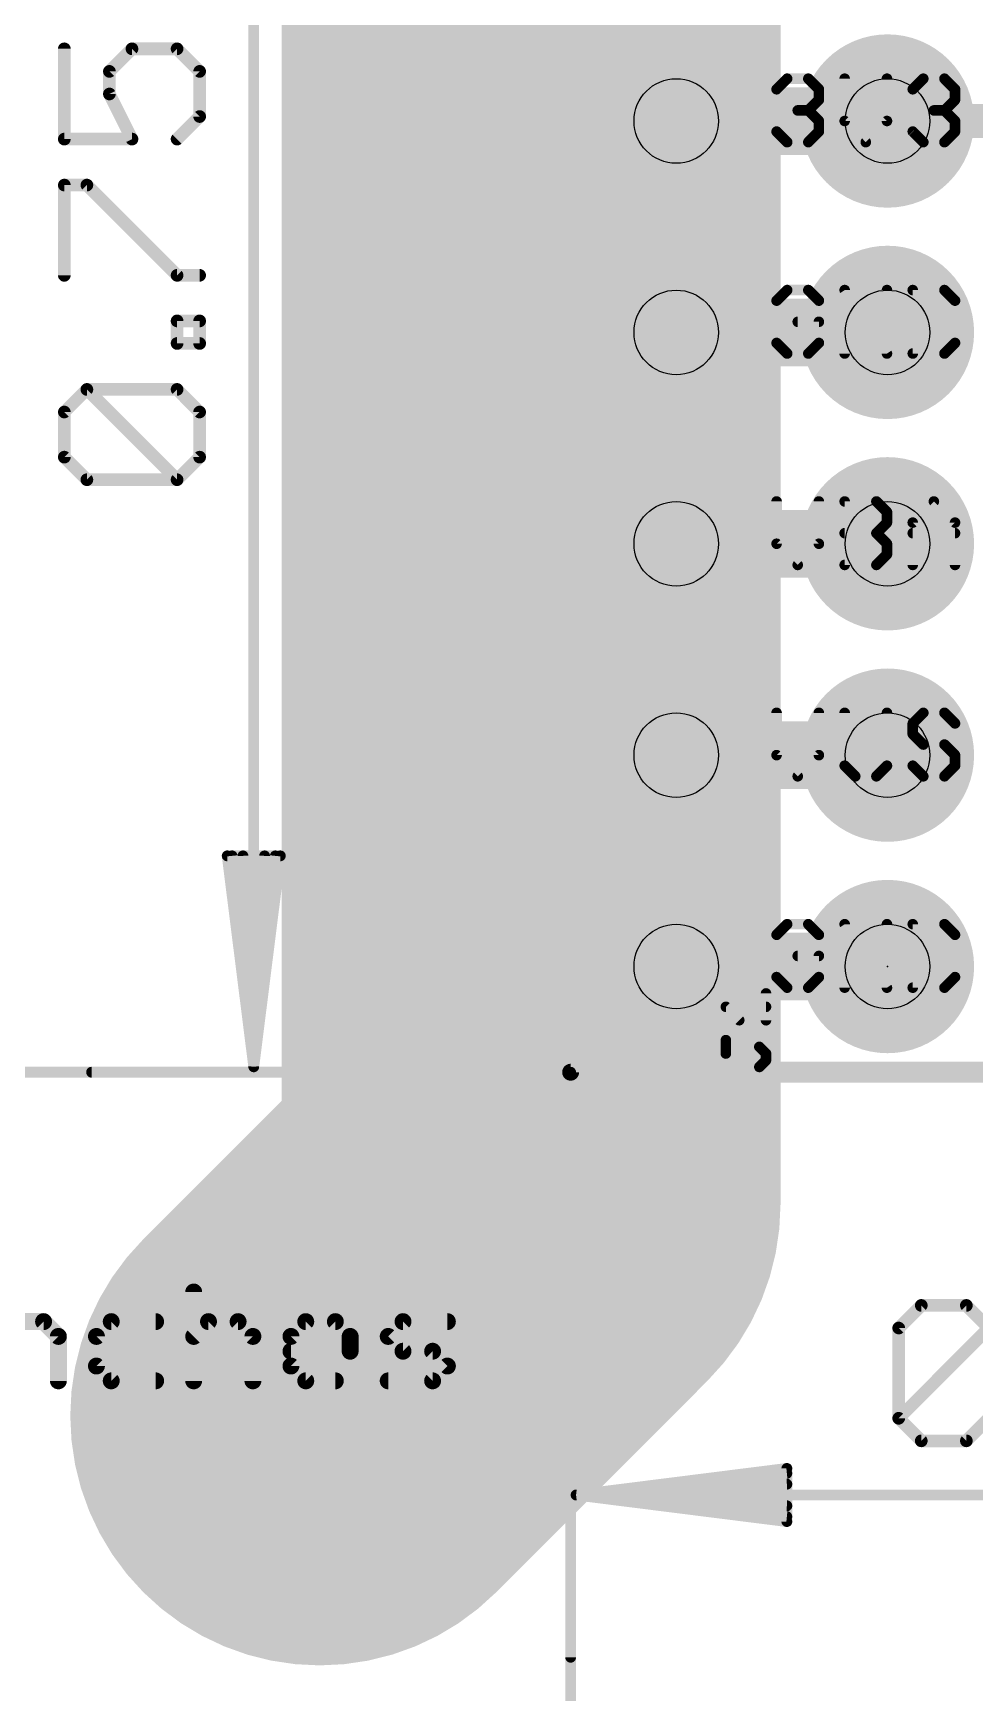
# Model space of a CAD drawing. Extents: x -44 to 63, y -21 to 59.
# Drawn here: x -6.46 to 4.86, y -7.46 to 12.49 of the extents above; entities that cross this region are included whole.
import ezdxf

# ---------------------------------------------------------------- set-up
doc = ezdxf.new("R2010")
doc.units = 0
for name, color, linetype in [('1', 12, 'CONTINUOUS'), ('16', 132, 'CONTINUOUS'), ('17', 110, 'CONTINUOUS'), ('20', 53, 'CONTINUOUS'), ('23', 53, 'CONTINUOUS'), ('25', 253, 'CONTINUOUS'), ('29', 253, 'CONTINUOUS'), ('30', 253, 'CONTINUOUS'), ('44', 253, 'CONTINUOUS'), ('47', 253, 'CONTINUOUS'), ('48', 253, 'CONTINUOUS'), ('51', 53, 'CONTINUOUS')]:
    doc.layers.add(name, color=color, linetype=linetype)

# ---------------------------------------------------------------- blocks, each defined once
blk = doc.blocks.new('SQUAREP')
blk.add_solid([(-0.5, -0.5), (0.5, -0.5), (-0.5, 0.5), (0.5, 0.5)])
blk = doc.blocks.new('ROUNDP')
at = {"const_width": 0.5}
blk.add_lwpolyline([(0, -0.25, 1), (0, 0.25, 1), (0, -0.25)], format="xyb", dxfattribs=at)
blk = doc.blocks.new('RECT')
blk.add_solid([(-0.5, -0.5), (0.5, -0.5), (-0.5, 0.5), (0.5, 0.5)])

msp = doc.modelspace()

# ---------------------------------------------------------------- linework, layer by layer
at = {"layer": '1', "const_width": 0.254}
for points in [[(0, 50.8), (0, 0)], [(0, 0), (25.4, 0)]]:
    msp.add_lwpolyline(points, dxfattribs=at)
at = {"layer": '1', "const_width": 0.127}
for points in [[(0, 0.0635, 1), (0, -0.0635)], [(-0.0635, 0, 1), (0.0635, 0)]]:
    msp.add_lwpolyline(points, format="xyb", dxfattribs=at)
at = {"layer": '16'}
for points, const_width in [([(0, 0), (0, 50.8)], 0.254), ([(1.27, 11.43), (3.81, 11.43)], 0.8128), ([(3.81, 11.43), (6.9096, 11.43)], 0.4064), ([(1.27, 8.89), (3.81, 8.89)], 0.8128), ([(1.27, 6.35), (3.81, 6.35)], 0.8128), ([(1.27, 3.81), (3.81, 3.81)], 0.8128), ([(1.27, 1.27), (3.81, 1.27)], 0.8128), ([(25.4, 0), (0, 0)], 0.254)]:
    msp.add_lwpolyline(points, dxfattribs=dict(at, const_width=const_width))
for points, const_width in [([(1.27, 11.6332, 1), (1.27, 11.2268)], 0.4064), ([(3.81, 11.2268, 1), (3.81, 11.6332)], 0.4064), ([(3.81, 11.5316, 1), (3.81, 11.3284)], 0.2032), ([(1.27, 9.0932, 1), (1.27, 8.6868)], 0.4064), ([(3.81, 8.6868, 1), (3.81, 9.0932)], 0.4064), ([(1.27, 6.5532, 1), (1.27, 6.1468)], 0.4064), ([(3.81, 6.1468, 1), (3.81, 6.5532)], 0.4064), ([(1.27, 4.0132, 1), (1.27, 3.6068)], 0.4064), ([(3.81, 3.6068, 1), (3.81, 4.0132)], 0.4064), ([(1.27, 1.4732, 1), (1.27, 1.0668)], 0.4064), ([(3.81, 1.0668, 1), (3.81, 1.4732)], 0.4064), ([(0, 0.0635, 1), (0, -0.0635)], 0.127), ([(-0.0635, 0, 1), (0.0635, 0)], 0.127)]:
    msp.add_lwpolyline(points, format="xyb", dxfattribs=dict(at, const_width=const_width))
at = {"layer": '20', "const_width": 0.2032}
for points in [[(0, 50.8), (0, 0)], [(0, 0), (25.4, 0)]]:
    msp.add_lwpolyline(points, dxfattribs=at)
at = {"layer": '20', "const_width": 0.1016}
for points in [[(0, 0.0508, 1), (0, -0.0508)], [(-0.0508, 0, 1), (0.0508, 0)]]:
    msp.add_lwpolyline(points, format="xyb", dxfattribs=at)
at = {"layer": '23'}
for p in [(3.81, 1.27), (0, 0)]:
    msp.add_point(p, dxfattribs=at)
at = {"layer": '25', "const_width": 0.0635}
for points in [[(2.3813, 0.9468, 1), (2.3177, 0.9468)], [(1.8889, 0.8083, 1), (1.844, 0.7634)], [(1.8665, 0.8176, 1), (1.8665, 0.7541)], [(2.3495, 0.7541, 1), (2.3495, 0.8176)], [(2.005, 0.6024, 1), (2.0499, 0.6473)], [(2.3177, 0.6248, 1), (2.3813, 0.6248)], [(1.8982, 0.3855, 1), (1.8347, 0.3855)], [(1.8347, 0.2245, 1), (1.8982, 0.2245)], [(1.8665, 0.3368, 1), (1.8665, 0.2733)], [(2.2915, 0.3275, 1), (2.2465, 0.2826)], [(2.269, 0.2733, 1), (2.269, 0.3368)], [(2.3813, 0.2245, 1), (2.3177, 0.2245)], [(2.327, 0.2021, 1), (2.372, 0.247)], [(2.372, 0.1215, 1), (2.327, 0.1665)], [(2.2465, 0.086, 1), (2.2915, 0.041)], [(2.3177, 0.144, 1), (2.3813, 0.144)]]:
    msp.add_lwpolyline(points, format="xyb", dxfattribs=at)
at = {"layer": '25', "const_width": 0.127}
for points in [[(2.3495, 0.6248), (2.3495, 0.9468)], [(2.0275, 0.6248), (1.8665, 0.7858)], [(1.8665, 0.7858), (2.3495, 0.7858)], [(1.8665, 0.2245), (1.8665, 0.3855)], [(2.269, 0.305), (1.8665, 0.305)], [(2.3495, 0.2245), (2.269, 0.305)], [(2.269, 0.0635), (2.3495, 0.144)], [(2.3495, 0.144), (2.3495, 0.2245)]]:
    msp.add_lwpolyline(points, dxfattribs=at)
at = {"layer": '44'}
for centre in [(1.27, 11.43), (3.81, 11.43), (1.27, 8.89), (3.81, 8.89), (1.27, 6.35), (3.81, 6.35), (1.27, 3.81), (3.81, 3.81), (1.27, 1.27), (3.81, 1.27)]:
    msp.add_circle(centre, 0.508, dxfattribs=at)
at = {"layer": '47', "const_width": 0.2032}
for points in [[(-4.5322, -2.6407), (-4.5322, -3.7084)], [(-6.8709, -2.9966), (-6.3371, -2.9966)], [(-6.3371, -2.9966), (-6.1591, -3.1745)], [(-5.5236, -2.9966), (-5.7015, -3.1745)], [(-4.9897, -2.9966), (-5.5236, -2.9966)], [(-4.5322, -3.1745), (-4.3542, -2.9966)], [(-4.3542, -2.9966), (-3.9983, -2.9966)], [(-3.9983, -2.9966), (-3.8203, -3.1745)], [(-3.3628, -3.1745), (-3.1848, -2.9966)], [(-3.1848, -2.9966), (-2.8289, -2.9966)], [(-2.8289, -2.9966), (-2.6509, -3.1745)], [(-2.1934, -3.1745), (-2.0154, -2.9966)], [(-2.0154, -2.9966), (-1.4816, -2.9966)], [(-6.1591, -3.1745), (-6.1591, -3.7084)], [(-5.7015, -3.1745), (-5.7015, -3.5305)], [(-3.8203, -3.1745), (-3.8203, -3.7084)], [(-3.3628, -3.5305), (-3.3628, -3.1745)], [(-2.6509, -3.1745), (-2.6509, -3.3525)], [(-2.0154, -3.3525), (-2.1934, -3.1745)], [(-2.6509, -3.3525), (-3.3628, -3.3525)], [(-1.6595, -3.3525), (-2.0154, -3.3525)], [(-1.4816, -3.5305), (-1.6595, -3.3525)], [(-5.7015, -3.5305), (-5.5236, -3.7084)], [(-3.1848, -3.7084), (-3.3628, -3.5305)], [(-1.6595, -3.7084), (-1.4816, -3.5305)], [(-5.5236, -3.7084), (-4.9897, -3.7084)], [(-2.8289, -3.7084), (-3.1848, -3.7084)], [(-2.1934, -3.7084), (-1.6595, -3.7084)]]:
    msp.add_lwpolyline(points, dxfattribs=at)
at = {"layer": '47', "const_width": 0.1016}
for points in [[(-4.4814, -2.6407, 1), (-4.583, -2.6407)], [(-6.3012, -2.9607, 1), (-6.373, -3.0325)], [(-6.3371, -3.0474, 1), (-6.3371, -2.9458)], [(-5.5236, -2.9458, 1), (-5.5236, -3.0474)], [(-5.4877, -3.0325, 1), (-5.5595, -2.9607)], [(-4.9897, -3.0474, 1), (-4.9897, -2.9458)], [(-4.3542, -2.9458, 1), (-4.3542, -3.0474)], [(-4.3183, -3.0325, 1), (-4.3901, -2.9607)], [(-3.9624, -2.9607, 1), (-4.0342, -3.0325)], [(-3.9983, -3.0474, 1), (-3.9983, -2.9458)], [(-3.1848, -2.9458, 1), (-3.1848, -3.0474)], [(-3.1489, -3.0325, 1), (-3.2207, -2.9607)], [(-2.793, -2.9607, 1), (-2.8648, -3.0325)], [(-2.8289, -3.0474, 1), (-2.8289, -2.9458)], [(-2.0154, -2.9458, 1), (-2.0154, -3.0474)], [(-1.9795, -3.0325, 1), (-2.0513, -2.9607)], [(-1.4816, -3.0474, 1), (-1.4816, -2.9458)], [(-6.1083, -3.1745, 1), (-6.2099, -3.1745)], [(-6.1951, -3.2105, 1), (-6.1232, -3.1386)], [(-5.7375, -3.1386, 1), (-5.6656, -3.2105)], [(-5.6507, -3.1745, 1), (-5.7523, -3.1745)], [(-4.5681, -3.1386, 1), (-4.4962, -3.2105)], [(-3.7695, -3.1745, 1), (-3.8711, -3.1745)], [(-3.8563, -3.2105, 1), (-3.7844, -3.1386)], [(-3.312, -3.1745, 1), (-3.4136, -3.1745)], [(-3.3987, -3.1386, 1), (-3.3268, -3.2105)], [(-2.6001, -3.1745, 1), (-2.7017, -3.1745)], [(-2.6869, -3.2105, 1), (-2.615, -3.1386)], [(-2.1574, -3.1386, 1), (-2.2293, -3.2105)], [(-2.2293, -3.1386, 1), (-2.1574, -3.2105)], [(-3.3628, -3.3017, 1), (-3.3628, -3.4033)], [(-2.7017, -3.3525, 1), (-2.6001, -3.3525)], [(-2.6509, -3.4033, 1), (-2.6509, -3.3017)], [(-2.0154, -3.3017, 1), (-2.0154, -3.4033)], [(-2.0513, -3.3884, 1), (-1.9795, -3.3166)], [(-1.6236, -3.3166, 1), (-1.6954, -3.3884)], [(-1.6595, -3.4033, 1), (-1.6595, -3.3017)], [(-5.6656, -3.4945, 1), (-5.7375, -3.5664)], [(-5.7523, -3.5305, 1), (-5.6507, -3.5305)], [(-3.3268, -3.4945, 1), (-3.3987, -3.5664)], [(-3.4136, -3.5305, 1), (-3.312, -3.5305)], [(-1.4456, -3.5664, 1), (-1.5175, -3.4945)], [(-1.5175, -3.5664, 1), (-1.4456, -3.4945)], [(-6.2099, -3.7084, 1), (-6.1083, -3.7084)], [(-5.5236, -3.6576, 1), (-5.5236, -3.7592)], [(-5.5595, -3.7443, 1), (-5.4877, -3.6725)], [(-4.9897, -3.7592, 1), (-4.9897, -3.6576)], [(-4.583, -3.7084, 1), (-4.4814, -3.7084)], [(-3.8711, -3.7084, 1), (-3.7695, -3.7084)], [(-3.1848, -3.6576, 1), (-3.1848, -3.7592)], [(-3.2207, -3.7443, 1), (-3.1489, -3.6725)], [(-2.8289, -3.7592, 1), (-2.8289, -3.6576)], [(-2.1934, -3.6576, 1), (-2.1934, -3.7592)], [(-1.6954, -3.6725, 1), (-1.6236, -3.7443)], [(-1.6595, -3.7592, 1), (-1.6595, -3.6576)]]:
    msp.add_lwpolyline(points, format="xyb", dxfattribs=at)
at = {"layer": '48'}
for points, const_width in [([(-0.4763, 47.9425), (-0.4763, -1.5875)], 6), ([(-3.81, 0.065), (-3.81, 18.985)], 0.13), ([(-6.0877, 12.2974), (-6.0877, 11.2127)], 0.1524), ([(-5.5454, 12.0262), (-5.2742, 12.2974)], 0.1524), ([(-5.2742, 12.2974), (-4.7319, 12.2974)], 0.1524), ([(-4.7319, 12.2974), (-4.4607, 12.0262)], 0.1524), ([(-5.5454, 11.755), (-5.5454, 12.0262)], 0.1524), ([(-4.4607, 12.0262), (-4.4607, 11.4839)], 0.1524), ([(-5.2742, 11.2127), (-5.5454, 11.755)], 0.1524), ([(-4.4607, 11.4839), (-4.7319, 11.2127)], 0.1524), ([(-6.0877, 11.2127), (-5.2742, 11.2127)], 0.1524), ([(-6.0877, 9.5755), (-6.0877, 10.6602)], 0.1524), ([(-6.0877, 10.6602), (-5.8165, 10.6602)], 0.1524), ([(-5.8165, 10.6602), (-4.7319, 9.5755)], 0.1524), ([(-4.7319, 9.5755), (-4.4607, 9.5755)], 0.1524), ([(-4.7319, 8.757), (-4.7319, 9.0281)], 0.1524), ([(-4.7319, 9.0281), (-4.4607, 9.0281)], 0.1524), ([(-4.4607, 9.0281), (-4.4607, 8.757)], 0.1524), ([(-4.4607, 8.757), (-4.7319, 8.757)], 0.1524), ([(-6.0877, 7.9333), (-5.8165, 8.2045)], 0.1524), ([(-5.8165, 8.2045), (-4.7319, 8.2045)], 0.1524), ([(-4.7319, 7.1198), (-5.8165, 8.2045)], 0.1524), ([(-4.7319, 8.2045), (-4.4607, 7.9333)], 0.1524), ([(-6.0877, 7.391), (-6.0877, 7.9333)], 0.1524), ([(-4.4607, 7.9333), (-4.4607, 7.391)], 0.1524), ([(-5.8165, 7.1198), (-6.0877, 7.391)], 0.1524), ([(-4.4607, 7.391), (-4.7319, 7.1198)], 0.1524), ([(-4.7319, 7.1198), (-5.8165, 7.1198)], 0.1524), ([(-3.81, 0.065), (-4.1292, 2.6)], 0.13), ([(-4.1292, 2.6), (-3.4908, 2.6)], 0.13), ([(-3.81, 0.065), (-4.07, 2.6)], 0.13), ([(-3.81, 0.065), (-3.94, 2.6)], 0.13), ([(-3.4908, 2.6), (-3.81, 0.065)], 0.13), ([(-3.68, 2.6), (-3.81, 0.065)], 0.13), ([(-3.55, 2.6), (-3.81, 0.065)], 0.13), ([(-0.4763, -1.5875), (-3.0163, -4.1275)], 6), ([(0, 0), (-9.57, 0)], 0.13), ([(0, 0), (-5.76, 0)], 0.13), ([(0, 0), (0, -12.11)], 0.13), ([(0, 0), (0, -7.03)], 0.13), ([(3.9448, -3.0735), (4.216, -2.8023)], 0.1524), ([(4.216, -2.8023), (4.7583, -2.8023)], 0.1524), ([(4.7583, -2.8023), (5.0295, -3.0735)], 0.1524), ([(3.9448, -4.1581), (3.9448, -3.0735)], 0.1524), ([(3.9448, -4.1581), (5.0295, -3.0735)], 0.1524), ([(4.216, -4.4293), (3.9448, -4.1581)], 0.1524), ([(5.0295, -4.1581), (4.7583, -4.4293)], 0.1524), ([(4.7583, -4.4293), (4.216, -4.4293)], 0.1524), ([(0.065, -5.08), (2.6, -4.7608)], 0.13), ([(0.065, -5.08), (2.6, -4.82)], 0.13), ([(2.6, -4.7608), (2.6, -5.3992)], 0.13), ([(0.065, -5.08), (2.6, -4.95)], 0.13), ([(0.065, -5.08), (12.635, -5.08)], 0.13), ([(2.6, -5.3992), (0.065, -5.08)], 0.13), ([(2.6, -5.21), (0.065, -5.08)], 0.13), ([(2.6, -5.34), (0.065, -5.08)], 0.13)]:
    msp.add_lwpolyline(points, dxfattribs=dict(at, const_width=const_width))
for points, const_width in [([(-6.0496, 12.2974, 1), (-6.1258, 12.2974)], 0.0762), ([(-5.2742, 12.3355, 1), (-5.2742, 12.2593)], 0.0762), ([(-5.2473, 12.2704, 1), (-5.3011, 12.3243)], 0.0762), ([(-4.7049, 12.3243, 1), (-4.7588, 12.2704)], 0.0762), ([(-4.7319, 12.2593, 1), (-4.7319, 12.3355)], 0.0762), ([(-5.5073, 12.0262, 1), (-5.5835, 12.0262)], 0.0762), ([(-5.5723, 12.0531, 1), (-5.5184, 11.9993)], 0.0762), ([(-4.4226, 12.0262, 1), (-4.4988, 12.0262)], 0.0762), ([(-4.4876, 11.9993, 1), (-4.4338, 12.0531)], 0.0762), ([(-5.5835, 11.755, 1), (-5.5073, 11.755)], 0.0762), ([(-5.5113, 11.7721, 1), (-5.5794, 11.738)], 0.0762), ([(-4.4988, 11.4839, 1), (-4.4226, 11.4839)], 0.0762), ([(-4.4338, 11.4569, 1), (-4.4876, 11.5108)], 0.0762), ([(-6.0877, 11.2508, 1), (-6.0877, 11.1746)], 0.0762), ([(-6.1258, 11.2127, 1), (-6.0496, 11.2127)], 0.0762), ([(-5.3083, 11.1957, 1), (-5.2401, 11.2297)], 0.0762), ([(-5.2742, 11.1746, 1), (-5.2742, 11.2508)], 0.0762), ([(-4.7588, 11.2396, 1), (-4.7049, 11.1858)], 0.0762), ([(-6.0496, 10.6602, 1), (-6.1258, 10.6602)], 0.0762), ([(-6.0877, 10.6983, 1), (-6.0877, 10.6221)], 0.0762), ([(-5.7896, 10.6871, 1), (-5.8435, 10.6333)], 0.0762), ([(-5.8165, 10.6221, 1), (-5.8165, 10.6983)], 0.0762), ([(-6.1258, 9.5755, 1), (-6.0496, 9.5755)], 0.0762), ([(-4.7319, 9.6136, 1), (-4.7319, 9.5374)], 0.0762), ([(-4.7588, 9.5486, 1), (-4.7049, 9.6025)], 0.0762), ([(-4.4607, 9.5374, 1), (-4.4607, 9.6136)], 0.0762), ([(-4.6938, 9.0281, 1), (-4.77, 9.0281)], 0.0762), ([(-4.7319, 9.0662, 1), (-4.7319, 8.99)], 0.0762), ([(-4.4226, 9.0281, 1), (-4.4988, 9.0281)], 0.0762), ([(-4.4607, 8.99, 1), (-4.4607, 9.0662)], 0.0762), ([(-4.7319, 8.7951, 1), (-4.7319, 8.7189)], 0.0762), ([(-4.77, 8.757, 1), (-4.6938, 8.757)], 0.0762), ([(-4.4988, 8.757, 1), (-4.4226, 8.757)], 0.0762), ([(-4.4607, 8.7189, 1), (-4.4607, 8.7951)], 0.0762), ([(-5.7896, 8.2314, 1), (-5.8435, 8.1775)], 0.0762), ([(-5.8165, 8.2426, 1), (-5.8165, 8.1664)], 0.0762), ([(-5.7896, 8.1775, 1), (-5.8435, 8.2314)], 0.0762), ([(-4.7049, 8.2314, 1), (-4.7588, 8.1775)], 0.0762), ([(-4.7319, 8.1664, 1), (-4.7319, 8.2426)], 0.0762), ([(-6.0496, 7.9333, 1), (-6.1258, 7.9333)], 0.0762), ([(-6.1146, 7.9602, 1), (-6.0607, 7.9064)], 0.0762), ([(-4.4226, 7.9333, 1), (-4.4988, 7.9333)], 0.0762), ([(-4.4876, 7.9064, 1), (-4.4338, 7.9602)], 0.0762), ([(-6.0607, 7.4179, 1), (-6.1146, 7.364)], 0.0762), ([(-6.1258, 7.391, 1), (-6.0496, 7.391)], 0.0762), ([(-4.4988, 7.391, 1), (-4.4226, 7.391)], 0.0762), ([(-4.4338, 7.364, 1), (-4.4876, 7.4179)], 0.0762), ([(-5.8165, 7.1579, 1), (-5.8165, 7.0817)], 0.0762), ([(-5.8435, 7.0929, 1), (-5.7896, 7.1468)], 0.0762), ([(-4.7588, 7.1468, 1), (-4.7049, 7.0929)], 0.0762), ([(-4.7588, 7.0929, 1), (-4.7049, 7.1468)], 0.0762), ([(-4.7319, 7.0817, 1), (-4.7319, 7.1579)], 0.0762), ([(-4.097, 2.6041, 1), (-4.1615, 2.5959)], 0.065), ([(-4.1292, 2.6325, 1), (-4.1292, 2.5675)], 0.065), ([(-4.0377, 2.6033, 1), (-4.1023, 2.5967)], 0.065), ([(-3.9075, 2.6017, 1), (-3.9725, 2.5983)], 0.065), ([(-3.6475, 2.5983, 1), (-3.7125, 2.6017)], 0.065), ([(-3.5177, 2.5967, 1), (-3.5823, 2.6033)], 0.065), ([(-3.4585, 2.5959, 1), (-3.523, 2.6041)], 0.065), ([(-3.4908, 2.5675, 1), (-3.4908, 2.6325)], 0.065), ([(0.5844, -2.6482, 1), (-1.5369, -0.5268)], 3), ([(-5.76, 0.0325, 1), (-5.76, -0.0325)], 0.065), ([(-3.8422, 0.0691, 1), (-3.7778, 0.0609)], 0.065), ([(-3.8423, 0.0683, 1), (-3.7777, 0.0617)], 0.065), ([(-3.8425, 0.0633, 1), (-3.7775, 0.0667)], 0.065), ([(-3.8425, 0.0667, 1), (-3.7775, 0.0633)], 0.065), ([(-3.8425, 0.065, 1), (-3.7775, 0.065)], 0.065), ([(-3.8423, 0.0617, 1), (-3.7777, 0.0683)], 0.065), ([(-3.8422, 0.0609, 1), (-3.7778, 0.0691)], 0.065), ([(0.0325, 0, 1), (-0.0325, 0)], 0.065), ([(0.0325, 0, 1), (-0.0325, 0)], 0.065), ([(0, -0.0325, 1), (0, 0.0325)], 0.065), ([(0, -0.0325, 1), (0, 0.0325)], 0.065), ([(-1.9762, -1.5875, 1), (1.0237, -1.5875)], 3), ([(-4.0769, -3.0668, 1), (-1.9556, -5.1882)], 3), ([(4.216, -2.7642, 1), (4.216, -2.8404)], 0.0762), ([(4.2429, -2.8293, 1), (4.189, -2.7754)], 0.0762), ([(4.7852, -2.7754, 1), (4.7314, -2.8293)], 0.0762), ([(4.7583, -2.8404, 1), (4.7583, -2.7642)], 0.0762), ([(3.9829, -3.0735, 1), (3.9067, -3.0735)], 0.0762), ([(3.9179, -3.0465, 1), (3.9718, -3.1004)], 0.0762), ([(3.9718, -4.1312, 1), (3.9179, -4.1851)], 0.0762), ([(3.9179, -4.1312, 1), (3.9718, -4.1851)], 0.0762), ([(3.9067, -4.1581, 1), (3.9829, -4.1581)], 0.0762), ([(4.216, -4.3912, 1), (4.216, -4.4674)], 0.0762), ([(4.189, -4.4562, 1), (4.2429, -4.4024)], 0.0762), ([(4.7314, -4.4024, 1), (4.7852, -4.4562)], 0.0762), ([(4.7583, -4.4674, 1), (4.7583, -4.3912)], 0.0762), ([(2.6325, -4.7608, 1), (2.5675, -4.7608)], 0.065), ([(2.6041, -4.793, 1), (2.5959, -4.7285)], 0.065), ([(2.6033, -4.8523, 1), (2.5967, -4.7877)], 0.065), ([(2.6017, -4.9825, 1), (2.5983, -4.9175)], 0.065), ([(0.065, -5.0475, 1), (0.065, -5.1125)], 0.065), ([(0.0691, -5.0478, 1), (0.0609, -5.1122)], 0.065), ([(0.0633, -5.0475, 1), (0.0667, -5.1125)], 0.065), ([(0.0667, -5.0475, 1), (0.0633, -5.1125)], 0.065), ([(0.0683, -5.0477, 1), (0.0617, -5.1123)], 0.065), ([(0.0617, -5.0477, 1), (0.0683, -5.1123)], 0.065), ([(0.0609, -5.0478, 1), (0.0691, -5.1122)], 0.065), ([(2.5983, -5.2425, 1), (2.6017, -5.1775)], 0.065), ([(2.5675, -5.3992, 1), (2.6325, -5.3992)], 0.065), ([(2.5959, -5.4315, 1), (2.6041, -5.367)], 0.065), ([(2.5967, -5.3723, 1), (2.6033, -5.3077)], 0.065), ([(-0.0325, -7.03, 1), (0.0325, -7.03)], 0.065)]:
    msp.add_lwpolyline(points, format="xyb", dxfattribs=dict(at, const_width=const_width))
at = {"layer": '51'}
for points, const_width in [([(0, 0), (0, 51.435)], 0.2032), ([(2.4765, 11.8115), (2.6036, 11.9387)], 0.127), ([(2.6036, 11.9387), (2.8578, 11.9387)], 0.127), ([(2.8578, 11.9387), (2.9849, 11.8115)], 0.127), ([(3.2951, 11.9387), (3.2951, 11.4302)], 0.127), ([(3.8035, 11.4302), (3.8035, 11.9387)], 0.127), ([(4.1137, 11.8115), (4.2408, 11.9387)], 0.127), ([(4.2408, 11.9387), (4.495, 11.9387)], 0.127), ([(4.495, 11.9387), (4.6221, 11.8115)], 0.127), ([(2.9849, 11.8115), (2.9849, 11.6844)], 0.127), ([(4.6221, 11.8115), (4.6221, 11.6844)], 0.127), ([(2.8578, 11.5573), (2.7307, 11.5573)], 0.127), ([(2.9849, 11.6844), (2.8578, 11.5573)], 0.127), ([(2.8578, 11.5573), (2.9849, 11.4302)], 0.127), ([(4.495, 11.5573), (4.3679, 11.5573)], 0.127), ([(4.6221, 11.6844), (4.495, 11.5573)], 0.127), ([(4.495, 11.5573), (4.6221, 11.4302)], 0.127), ([(2.9849, 11.4302), (2.9849, 11.3031)], 0.127), ([(3.2951, 11.4302), (3.5493, 11.176)], 0.127), ([(3.5493, 11.176), (3.8035, 11.4302)], 0.127), ([(4.6221, 11.4302), (4.6221, 11.3031)], 0.127), ([(2.6036, 11.176), (2.4765, 11.3031)], 0.127), ([(2.8578, 11.176), (2.6036, 11.176)], 0.127), ([(2.9849, 11.3031), (2.8578, 11.176)], 0.127), ([(4.2408, 11.176), (4.1137, 11.3031)], 0.127), ([(4.495, 11.176), (4.2408, 11.176)], 0.127), ([(4.6221, 11.3031), (4.495, 11.176)], 0.127), ([(2.6036, 9.3986), (2.4765, 9.2715)], 0.127), ([(2.8578, 9.3986), (2.6036, 9.3986)], 0.127), ([(2.9849, 9.2715), (2.8578, 9.3986)], 0.127), ([(3.2951, 8.636), (3.2951, 9.3986)], 0.127), ([(3.2951, 9.3986), (3.8035, 8.636)], 0.127), ([(3.8035, 8.636), (3.8035, 9.3986)], 0.127), ([(4.1137, 9.3986), (4.1137, 8.636)], 0.127), ([(4.495, 9.3986), (4.1137, 9.3986)], 0.127), ([(4.6221, 9.2715), (4.495, 9.3986)], 0.127), ([(2.4765, 9.2715), (2.4765, 8.7631)], 0.127), ([(4.6221, 8.7631), (4.6221, 9.2715)], 0.127), ([(2.9849, 9.0173), (2.7307, 9.0173)], 0.127), ([(2.9849, 8.7631), (2.9849, 9.0173)], 0.127), ([(2.4765, 8.7631), (2.6036, 8.636)], 0.127), ([(2.8578, 8.636), (2.9849, 8.7631)], 0.127), ([(4.495, 8.636), (4.6221, 8.7631)], 0.127), ([(2.6036, 8.636), (2.8578, 8.636)], 0.127), ([(4.1137, 8.636), (4.495, 8.636)], 0.127), ([(2.4765, 6.8586), (2.4765, 6.3502)], 0.127), ([(2.9849, 6.3502), (2.9849, 6.8586)], 0.127), ([(3.2951, 6.096), (3.2951, 6.8586)], 0.127), ([(3.2951, 6.8586), (3.6764, 6.8586)], 0.127), ([(3.6764, 6.8586), (3.8035, 6.7315)], 0.127), ([(3.8035, 6.7315), (3.8035, 6.6044)], 0.127), ([(4.1137, 6.6044), (4.3679, 6.8586)], 0.127), ([(4.3679, 6.8586), (4.6221, 6.6044)], 0.127), ([(3.8035, 6.6044), (3.6764, 6.4773)], 0.127), ([(4.1137, 6.096), (4.1137, 6.6044)], 0.127), ([(4.6221, 6.6044), (4.6221, 6.096)], 0.127), ([(2.4765, 6.3502), (2.7307, 6.096)], 0.127), ([(2.7307, 6.096), (2.9849, 6.3502)], 0.127), ([(3.2951, 6.4773), (3.6764, 6.4773)], 0.127), ([(3.6764, 6.4773), (3.8035, 6.3502)], 0.127), ([(3.8035, 6.3502), (3.8035, 6.2231)], 0.127), ([(4.1137, 6.4773), (4.6221, 6.4773)], 0.127), ([(3.8035, 6.2231), (3.6764, 6.096)], 0.127), ([(3.6764, 6.096), (3.2951, 6.096)], 0.127), ([(2.4765, 4.3186), (2.4765, 3.8102)], 0.127), ([(2.9849, 3.8102), (2.9849, 4.3186)], 0.127), ([(3.2951, 4.3186), (3.2951, 3.6831)], 0.127), ([(3.8035, 3.6831), (3.8035, 4.3186)], 0.127), ([(4.2408, 4.3186), (4.1137, 4.1915)], 0.127), ([(4.1137, 4.1915), (4.1137, 4.0644)], 0.127), ([(4.495, 4.3186), (4.2408, 4.3186)], 0.127), ([(4.6221, 4.1915), (4.495, 4.3186)], 0.127), ([(4.1137, 4.0644), (4.2408, 3.9373)], 0.127), ([(4.2408, 3.9373), (4.495, 3.9373)], 0.127), ([(4.495, 3.9373), (4.6221, 3.8102)], 0.127), ([(2.4765, 3.8102), (2.7307, 3.556)], 0.127), ([(2.7307, 3.556), (2.9849, 3.8102)], 0.127), ([(4.6221, 3.8102), (4.6221, 3.6831)], 0.127), ([(3.2951, 3.6831), (3.4222, 3.556)], 0.127), ([(3.4222, 3.556), (3.6764, 3.556)], 0.127), ([(3.6764, 3.556), (3.8035, 3.6831)], 0.127), ([(4.2408, 3.556), (4.1137, 3.6831)], 0.127), ([(4.495, 3.556), (4.2408, 3.556)], 0.127), ([(4.6221, 3.6831), (4.495, 3.556)], 0.127), ([(2.6036, 1.7787), (2.4765, 1.6515)], 0.127), ([(2.8578, 1.7787), (2.6036, 1.7787)], 0.127), ([(2.9849, 1.6515), (2.8578, 1.7787)], 0.127), ([(3.2951, 1.016), (3.2951, 1.7787)], 0.127), ([(3.2951, 1.7787), (3.8035, 1.016)], 0.127), ([(3.8035, 1.016), (3.8035, 1.7787)], 0.127), ([(4.1137, 1.7787), (4.1137, 1.016)], 0.127), ([(4.495, 1.7787), (4.1137, 1.7787)], 0.127), ([(4.6221, 1.6515), (4.495, 1.7787)], 0.127), ([(2.4765, 1.6515), (2.4765, 1.1431)], 0.127), ([(4.6221, 1.1431), (4.6221, 1.6515)], 0.127), ([(2.9849, 1.3973), (2.7307, 1.3973)], 0.127), ([(2.9849, 1.1431), (2.9849, 1.3973)], 0.127), ([(2.4765, 1.1431), (2.6036, 1.016)], 0.127), ([(2.8578, 1.016), (2.9849, 1.1431)], 0.127), ([(4.495, 1.016), (4.6221, 1.1431)], 0.127), ([(2.6036, 1.016), (2.8578, 1.016)], 0.127), ([(4.1137, 1.016), (4.495, 1.016)], 0.127), ([(25.4, 0), (0, 0)], 0.2032)]:
    msp.add_lwpolyline(points, dxfattribs=dict(at, const_width=const_width))
for points, const_width in [([(2.6036, 11.9704, 1), (2.6036, 11.9069)], 0.0635), ([(2.6261, 11.9162, 1), (2.5812, 11.9611)], 0.0635), ([(2.8803, 11.9611, 1), (2.8354, 11.9162)], 0.0635), ([(2.8578, 11.9069, 1), (2.8578, 11.9704)], 0.0635), ([(3.3268, 11.9387, 1), (3.2633, 11.9387)], 0.0635), ([(3.8353, 11.9387, 1), (3.7718, 11.9387)], 0.0635), ([(4.2408, 11.9704, 1), (4.2408, 11.9069)], 0.0635), ([(4.2632, 11.9162, 1), (4.2183, 11.9611)], 0.0635), ([(4.5174, 11.9611, 1), (4.4725, 11.9162)], 0.0635), ([(4.495, 11.9069, 1), (4.495, 11.9704)], 0.0635), ([(2.454, 11.834, 1), (2.499, 11.7891)], 0.0635), ([(3.0167, 11.8115, 1), (2.9532, 11.8115)], 0.0635), ([(2.9625, 11.7891, 1), (3.0074, 11.834)], 0.0635), ([(4.0912, 11.834, 1), (4.1361, 11.7891)], 0.0635), ([(4.6538, 11.8115, 1), (4.5903, 11.8115)], 0.0635), ([(4.5996, 11.7891, 1), (4.6445, 11.834)], 0.0635), ([(2.7307, 11.5891, 1), (2.7307, 11.5256)], 0.0635), ([(2.8803, 11.5798, 1), (2.8354, 11.5349)], 0.0635), ([(2.8354, 11.5798, 1), (2.8803, 11.5349)], 0.0635), ([(2.8578, 11.5256, 1), (2.8578, 11.5891)], 0.0635), ([(2.9532, 11.6844, 1), (3.0167, 11.6844)], 0.0635), ([(3.0074, 11.662, 1), (2.9625, 11.7069)], 0.0635), ([(4.3679, 11.5891, 1), (4.3679, 11.5256)], 0.0635), ([(4.5174, 11.5798, 1), (4.4725, 11.5349)], 0.0635), ([(4.4725, 11.5798, 1), (4.5174, 11.5349)], 0.0635), ([(4.495, 11.5256, 1), (4.495, 11.5891)], 0.0635), ([(4.5903, 11.6844, 1), (4.6538, 11.6844)], 0.0635), ([(4.6445, 11.662, 1), (4.5996, 11.7069)], 0.0635), ([(3.0167, 11.4302, 1), (2.9532, 11.4302)], 0.0635), ([(2.9625, 11.4078, 1), (3.0074, 11.4527)], 0.0635), ([(3.2633, 11.4302, 1), (3.3268, 11.4302)], 0.0635), ([(3.3175, 11.4527, 1), (3.2726, 11.4078)], 0.0635), ([(3.7718, 11.4302, 1), (3.8353, 11.4302)], 0.0635), ([(3.826, 11.4078, 1), (3.7811, 11.4527)], 0.0635), ([(4.6538, 11.4302, 1), (4.5903, 11.4302)], 0.0635), ([(4.5996, 11.4078, 1), (4.6445, 11.4527)], 0.0635), ([(2.499, 11.3256, 1), (2.454, 11.2807)], 0.0635), ([(2.6036, 11.2078, 1), (2.6036, 11.1442)], 0.0635), ([(2.5812, 11.1535, 1), (2.6261, 11.1985)], 0.0635), ([(2.8354, 11.1985, 1), (2.8803, 11.1535)], 0.0635), ([(2.8578, 11.1442, 1), (2.8578, 11.2078)], 0.0635), ([(2.9532, 11.3031, 1), (3.0167, 11.3031)], 0.0635), ([(3.0074, 11.2807, 1), (2.9625, 11.3256)], 0.0635), ([(3.5268, 11.1985, 1), (3.5717, 11.1535)], 0.0635), ([(3.5268, 11.1535, 1), (3.5717, 11.1985)], 0.0635), ([(4.1361, 11.3256, 1), (4.0912, 11.2807)], 0.0635), ([(4.2408, 11.2078, 1), (4.2408, 11.1442)], 0.0635), ([(4.2183, 11.1535, 1), (4.2632, 11.1985)], 0.0635), ([(4.4725, 11.1985, 1), (4.5174, 11.1535)], 0.0635), ([(4.495, 11.1442, 1), (4.495, 11.2078)], 0.0635), ([(4.5903, 11.3031, 1), (4.6538, 11.3031)], 0.0635), ([(4.6445, 11.2807, 1), (4.5996, 11.3256)], 0.0635), ([(2.6036, 9.4304, 1), (2.6036, 9.3669)], 0.0635), ([(2.6261, 9.3762, 1), (2.5812, 9.4211)], 0.0635), ([(2.8803, 9.4211, 1), (2.8354, 9.3762)], 0.0635), ([(2.8578, 9.3669, 1), (2.8578, 9.4304)], 0.0635), ([(3.3268, 9.3986, 1), (3.2633, 9.3986)], 0.0635), ([(3.3215, 9.4163, 1), (3.2687, 9.381)], 0.0635), ([(3.8353, 9.3986, 1), (3.7718, 9.3986)], 0.0635), ([(4.1454, 9.3986, 1), (4.0819, 9.3986)], 0.0635), ([(4.1137, 9.4304, 1), (4.1137, 9.3669)], 0.0635), ([(4.5174, 9.4211, 1), (4.4725, 9.3762)], 0.0635), ([(4.495, 9.3669, 1), (4.495, 9.4304)], 0.0635), ([(2.5083, 9.2715, 1), (2.4447, 9.2715)], 0.0635), ([(2.454, 9.294, 1), (2.499, 9.2491)], 0.0635), ([(2.9625, 9.2491, 1), (3.0074, 9.294)], 0.0635), ([(4.6538, 9.2715, 1), (4.5903, 9.2715)], 0.0635), ([(4.5996, 9.2491, 1), (4.6445, 9.294)], 0.0635), ([(2.7307, 9.0491, 1), (2.7307, 8.9856)], 0.0635), ([(3.0167, 9.0173, 1), (2.9532, 9.0173)], 0.0635), ([(2.9849, 8.9856, 1), (2.9849, 9.0491)], 0.0635), ([(2.4447, 8.7631, 1), (2.5083, 8.7631)], 0.0635), ([(2.499, 8.7856, 1), (2.454, 8.7407)], 0.0635), ([(2.9532, 8.7631, 1), (3.0167, 8.7631)], 0.0635), ([(3.0074, 8.7407, 1), (2.9625, 8.7856)], 0.0635), ([(4.5903, 8.7631, 1), (4.6538, 8.7631)], 0.0635), ([(4.6445, 8.7407, 1), (4.5996, 8.7856)], 0.0635), ([(2.6036, 8.6678, 1), (2.6036, 8.6043)], 0.0635), ([(2.5812, 8.6135, 1), (2.6261, 8.6585)], 0.0635), ([(2.8354, 8.6585, 1), (2.8803, 8.6135)], 0.0635), ([(2.8578, 8.6043, 1), (2.8578, 8.6678)], 0.0635), ([(3.2633, 8.636, 1), (3.3268, 8.636)], 0.0635), ([(3.7718, 8.636, 1), (3.8353, 8.636)], 0.0635), ([(3.7771, 8.6184, 1), (3.8299, 8.6536)], 0.0635), ([(4.0819, 8.636, 1), (4.1454, 8.636)], 0.0635), ([(4.1137, 8.6678, 1), (4.1137, 8.6043)], 0.0635), ([(4.4725, 8.6585, 1), (4.5174, 8.6135)], 0.0635), ([(4.495, 8.6043, 1), (4.495, 8.6678)], 0.0635), ([(2.5083, 6.8586, 1), (2.4447, 6.8586)], 0.0635), ([(3.0167, 6.8586, 1), (2.9532, 6.8586)], 0.0635), ([(3.3268, 6.8586, 1), (3.2633, 6.8586)], 0.0635), ([(3.2951, 6.8904, 1), (3.2951, 6.8269)], 0.0635), ([(3.6989, 6.8811, 1), (3.654, 6.8362)], 0.0635), ([(3.6764, 6.8269, 1), (3.6764, 6.8904)], 0.0635), ([(3.8353, 6.7315, 1), (3.7718, 6.7315)], 0.0635), ([(3.7811, 6.7091, 1), (3.826, 6.754)], 0.0635), ([(4.3903, 6.8811, 1), (4.3454, 6.8362)], 0.0635), ([(4.3903, 6.8362, 1), (4.3454, 6.8811)], 0.0635), ([(3.7718, 6.6044, 1), (3.8353, 6.6044)], 0.0635), ([(3.826, 6.582, 1), (3.7811, 6.6269)], 0.0635), ([(4.1454, 6.6044, 1), (4.0819, 6.6044)], 0.0635), ([(4.0912, 6.6269, 1), (4.1361, 6.582)], 0.0635), ([(4.6538, 6.6044, 1), (4.5903, 6.6044)], 0.0635), ([(4.5996, 6.582, 1), (4.6445, 6.6269)], 0.0635), ([(2.4447, 6.3502, 1), (2.5083, 6.3502)], 0.0635), ([(2.499, 6.3727, 1), (2.454, 6.3278)], 0.0635), ([(2.9532, 6.3502, 1), (3.0167, 6.3502)], 0.0635), ([(3.0074, 6.3278, 1), (2.9625, 6.3727)], 0.0635), ([(3.2951, 6.5091, 1), (3.2951, 6.4456)], 0.0635), ([(3.6989, 6.4998, 1), (3.654, 6.4549)], 0.0635), ([(3.654, 6.4998, 1), (3.6989, 6.4549)], 0.0635), ([(3.6764, 6.4456, 1), (3.6764, 6.5091)], 0.0635), ([(3.8353, 6.3502, 1), (3.7718, 6.3502)], 0.0635), ([(3.7811, 6.3278, 1), (3.826, 6.3727)], 0.0635), ([(4.1137, 6.5091, 1), (4.1137, 6.4456)], 0.0635), ([(4.6221, 6.4456, 1), (4.6221, 6.5091)], 0.0635), ([(3.7718, 6.2231, 1), (3.8353, 6.2231)], 0.0635), ([(3.826, 6.2007, 1), (3.7811, 6.2456)], 0.0635), ([(2.7083, 6.1185, 1), (2.7532, 6.0735)], 0.0635), ([(2.7083, 6.0735, 1), (2.7532, 6.1185)], 0.0635), ([(3.2633, 6.096, 1), (3.3268, 6.096)], 0.0635), ([(3.2951, 6.1277, 1), (3.2951, 6.0643)], 0.0635), ([(3.654, 6.1185, 1), (3.6989, 6.0735)], 0.0635), ([(3.6764, 6.0643, 1), (3.6764, 6.1277)], 0.0635), ([(4.0819, 6.096, 1), (4.1454, 6.096)], 0.0635), ([(4.5903, 6.096, 1), (4.6538, 6.096)], 0.0635), ([(2.5083, 4.3186, 1), (2.4447, 4.3186)], 0.0635), ([(3.0167, 4.3186, 1), (2.9532, 4.3186)], 0.0635), ([(3.3268, 4.3186, 1), (3.2633, 4.3186)], 0.0635), ([(3.8353, 4.3186, 1), (3.7718, 4.3186)], 0.0635), ([(4.1454, 4.1915, 1), (4.0819, 4.1915)], 0.0635), ([(4.0912, 4.214, 1), (4.1361, 4.1691)], 0.0635), ([(4.2408, 4.3504, 1), (4.2408, 4.2869)], 0.0635), ([(4.2632, 4.2962, 1), (4.2183, 4.3411)], 0.0635), ([(4.5174, 4.3411, 1), (4.4725, 4.2962)], 0.0635), ([(4.495, 4.2869, 1), (4.495, 4.3504)], 0.0635), ([(4.5996, 4.1691, 1), (4.6445, 4.214)], 0.0635), ([(4.0819, 4.0644, 1), (4.1454, 4.0644)], 0.0635), ([(4.1361, 4.0869, 1), (4.0912, 4.042)], 0.0635), ([(4.2408, 3.9691, 1), (4.2408, 3.9056)], 0.0635), ([(4.2183, 3.9149, 1), (4.2632, 3.9598)], 0.0635), ([(4.5174, 3.9598, 1), (4.4725, 3.9149)], 0.0635), ([(4.495, 3.9056, 1), (4.495, 3.9691)], 0.0635), ([(2.4447, 3.8102, 1), (2.5083, 3.8102)], 0.0635), ([(2.499, 3.8327, 1), (2.454, 3.7878)], 0.0635), ([(2.9532, 3.8102, 1), (3.0167, 3.8102)], 0.0635), ([(3.0074, 3.7878, 1), (2.9625, 3.8327)], 0.0635), ([(4.6538, 3.8102, 1), (4.5903, 3.8102)], 0.0635), ([(4.5996, 3.7878, 1), (4.6445, 3.8327)], 0.0635), ([(2.7083, 3.5785, 1), (2.7532, 3.5335)], 0.0635), ([(2.7083, 3.5335, 1), (2.7532, 3.5785)], 0.0635), ([(3.2633, 3.6831, 1), (3.3268, 3.6831)], 0.0635), ([(3.3175, 3.7056, 1), (3.2726, 3.6607)], 0.0635), ([(3.4222, 3.5878, 1), (3.4222, 3.5242)], 0.0635), ([(3.3997, 3.5335, 1), (3.4446, 3.5785)], 0.0635), ([(3.654, 3.5785, 1), (3.6989, 3.5335)], 0.0635), ([(3.6764, 3.5242, 1), (3.6764, 3.5878)], 0.0635), ([(3.7718, 3.6831, 1), (3.8353, 3.6831)], 0.0635), ([(3.826, 3.6607, 1), (3.7811, 3.7056)], 0.0635), ([(4.1361, 3.7056, 1), (4.0912, 3.6607)], 0.0635), ([(4.2408, 3.5878, 1), (4.2408, 3.5242)], 0.0635), ([(4.2183, 3.5335, 1), (4.2632, 3.5785)], 0.0635), ([(4.4725, 3.5785, 1), (4.5174, 3.5335)], 0.0635), ([(4.495, 3.5242, 1), (4.495, 3.5878)], 0.0635), ([(4.5903, 3.6831, 1), (4.6538, 3.6831)], 0.0635), ([(4.6445, 3.6607, 1), (4.5996, 3.7056)], 0.0635), ([(2.6036, 1.8104, 1), (2.6036, 1.7469)], 0.0635), ([(2.6261, 1.7562, 1), (2.5812, 1.8011)], 0.0635), ([(2.8803, 1.8011, 1), (2.8354, 1.7562)], 0.0635), ([(2.8578, 1.7469, 1), (2.8578, 1.8104)], 0.0635), ([(3.3268, 1.7787, 1), (3.2633, 1.7787)], 0.0635), ([(3.3215, 1.7963, 1), (3.2687, 1.761)], 0.0635), ([(3.8353, 1.7787, 1), (3.7718, 1.7787)], 0.0635), ([(4.1454, 1.7787, 1), (4.0819, 1.7787)], 0.0635), ([(4.1137, 1.8104, 1), (4.1137, 1.7469)], 0.0635), ([(4.5174, 1.8011, 1), (4.4725, 1.7562)], 0.0635), ([(4.495, 1.7469, 1), (4.495, 1.8104)], 0.0635), ([(2.5083, 1.6515, 1), (2.4447, 1.6515)], 0.0635), ([(2.454, 1.674, 1), (2.499, 1.6291)], 0.0635), ([(2.9625, 1.6291, 1), (3.0074, 1.674)], 0.0635), ([(4.6538, 1.6515, 1), (4.5903, 1.6515)], 0.0635), ([(4.5996, 1.6291, 1), (4.6445, 1.674)], 0.0635), ([(2.7307, 1.4291, 1), (2.7307, 1.3656)], 0.0635), ([(3.0167, 1.3973, 1), (2.9532, 1.3973)], 0.0635), ([(2.9849, 1.3656, 1), (2.9849, 1.4291)], 0.0635), ([(2.499, 1.1656, 1), (2.454, 1.1207)], 0.0635), ([(3.0074, 1.1207, 1), (2.9625, 1.1656)], 0.0635), ([(4.6445, 1.1207, 1), (4.5996, 1.1656)], 0.0635), ([(2.4447, 1.1431, 1), (2.5083, 1.1431)], 0.0635), ([(2.6036, 1.0477, 1), (2.6036, 0.9843)], 0.0635), ([(2.5812, 0.9935, 1), (2.6261, 1.0385)], 0.0635), ([(2.8354, 1.0385, 1), (2.8803, 0.9935)], 0.0635), ([(2.8578, 0.9843, 1), (2.8578, 1.0477)], 0.0635), ([(2.9532, 1.1431, 1), (3.0167, 1.1431)], 0.0635), ([(3.2633, 1.016, 1), (3.3268, 1.016)], 0.0635), ([(3.7718, 1.016, 1), (3.8353, 1.016)], 0.0635), ([(3.7771, 0.9984, 1), (3.8299, 1.0336)], 0.0635), ([(4.0819, 1.016, 1), (4.1454, 1.016)], 0.0635), ([(4.1137, 1.0477, 1), (4.1137, 0.9843)], 0.0635), ([(4.4725, 1.0385, 1), (4.5174, 0.9935)], 0.0635), ([(4.495, 0.9843, 1), (4.495, 1.0477)], 0.0635), ([(4.5903, 1.1431, 1), (4.6538, 1.1431)], 0.0635), ([(0, 0.0508, 1), (0, -0.0508)], 0.1016), ([(-0.0508, 0, 1), (0.0508, 0)], 0.1016)]:
    msp.add_lwpolyline(points, format="xyb", dxfattribs=dict(at, const_width=const_width))

# ---------------------------------------------------------------- block references
at = {"layer": '17', "xscale": 1.8796, "yscale": 1.8796, "rotation": 180}
for name, p in [('ROUNDP', (1.27, 11.43)), ('ROUNDP', (1.27, 11.43)), ('ROUNDP', (3.81, 11.43)), ('ROUNDP', (3.81, 11.43)), ('ROUNDP', (1.27, 8.89)), ('ROUNDP', (1.27, 8.89)), ('ROUNDP', (3.81, 8.89)), ('ROUNDP', (3.81, 8.89)), ('ROUNDP', (1.27, 6.35)), ('ROUNDP', (1.27, 6.35)), ('ROUNDP', (3.81, 6.35)), ('ROUNDP', (3.81, 6.35)), ('ROUNDP', (1.27, 3.81)), ('ROUNDP', (1.27, 3.81)), ('ROUNDP', (3.81, 3.81)), ('ROUNDP', (3.81, 3.81)), ('SQUAREP', (1.27, 1.27)), ('SQUAREP', (1.27, 1.27)), ('ROUNDP', (3.81, 1.27)), ('ROUNDP', (3.81, 1.27))]:
    msp.add_blockref(name, p, dxfattribs=at)
at = {"layer": '29', "xscale": 2.0828, "yscale": 2.0828, "rotation": 180}
for name, p in [('ROUNDP', (1.27, 11.43)), ('ROUNDP', (3.81, 11.43)), ('ROUNDP', (1.27, 8.89)), ('ROUNDP', (3.81, 8.89)), ('ROUNDP', (1.27, 6.35)), ('ROUNDP', (3.81, 6.35)), ('ROUNDP', (1.27, 3.81)), ('ROUNDP', (3.81, 3.81)), ('SQUAREP', (1.27, 1.27)), ('ROUNDP', (3.81, 1.27))]:
    msp.add_blockref(name, p, dxfattribs=at)
at = {"layer": '30', "xscale": 2.0828, "yscale": 2.0828, "rotation": 180}
for name, p in [('ROUNDP', (1.27, 11.43)), ('ROUNDP', (3.81, 11.43)), ('ROUNDP', (1.27, 8.89)), ('ROUNDP', (3.81, 8.89)), ('ROUNDP', (1.27, 6.35)), ('ROUNDP', (3.81, 6.35)), ('ROUNDP', (1.27, 3.81)), ('ROUNDP', (3.81, 3.81)), ('SQUAREP', (1.27, 1.27)), ('ROUNDP', (3.81, 1.27))]:
    msp.add_blockref(name, p, dxfattribs=at)
at = {"layer": '51', "xscale": 0.508, "yscale": 0.508, "rotation": 90}
for p in [(3.81, 11.43), (3.81, 8.89), (3.81, 6.35), (3.81, 3.81), (3.81, 1.27)]:
    msp.add_blockref('RECT', p, dxfattribs=at)

doc.saveas('drawing.dxf')
